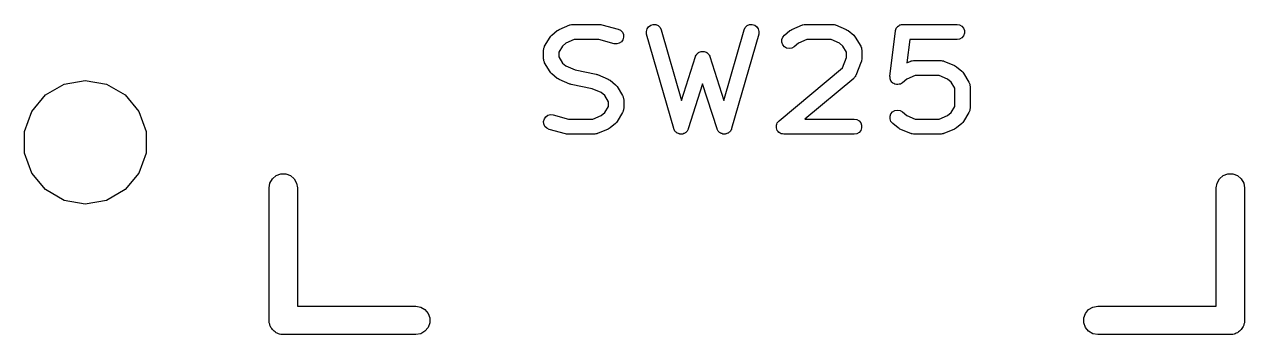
# Model space of a CAD drawing. Extents: x 47 to 330, y -254 to -153.
# Drawn here: x 247.3 to 263.67, y -186.54 to -182.38 of the extents above; entities that cross this region are included whole.
import ezdxf

# ---------------------------------------------------------------- set-up
doc = ezdxf.new("R2010")
doc.units = 0
doc.header["$MEASUREMENT"] = 0
doc.layers.add('BLACK', color=7, linetype='CONTINUOUS')

msp = doc.modelspace()

# ---------------------------------------------------------------- linework, layer by layer
at = {"layer": 'Black'}
for p, q in [((254.473, -182.446), (254.618, -182.386)), ((254.618, -182.386), (254.621, -182.385)), ((254.621, -182.385), (254.623, -182.384)), ((254.623, -182.384), (254.638, -182.381)), ((254.638, -182.381), (254.653, -182.378)), ((254.653, -182.378), (254.655, -182.378)), ((254.655, -182.378), (254.658, -182.378)), ((254.658, -182.378), (255.02, -182.378)), ((255.02, -182.378), (255.034, -182.38)), ((255.034, -182.38), (255.048, -182.382)), ((255.048, -182.382), (255.265, -182.442)), ((255.653, -182.438), (255.673, -182.409)), ((255.673, -182.409), (255.702, -182.388)), ((255.702, -182.388), (255.736, -182.378)), ((255.736, -182.378), (255.771, -182.381)), ((255.771, -182.381), (255.803, -182.395)), ((255.803, -182.395), (255.828, -182.42)), ((255.828, -182.42), (255.844, -182.452)), ((256.955, -182.452), (256.97, -182.42)), ((256.97, -182.42), (256.996, -182.395)), ((256.996, -182.395), (257.028, -182.381)), ((257.028, -182.381), (257.063, -182.378)), ((257.063, -182.378), (257.097, -182.388)), ((257.097, -182.388), (257.125, -182.409)), ((257.125, -182.409), (257.145, -182.438)), ((257.594, -182.446), (257.739, -182.386)), ((257.739, -182.386), (257.741, -182.385)), ((257.741, -182.385), (257.743, -182.384)), ((257.743, -182.384), (257.759, -182.381)), ((257.759, -182.381), (257.773, -182.378)), ((257.773, -182.378), (257.776, -182.378)), ((257.776, -182.378), (257.778, -182.378)), ((257.778, -182.378), (258.141, -182.378)), ((258.141, -182.378), (258.143, -182.378)), ((258.143, -182.378), (258.146, -182.378)), ((258.146, -182.378), (258.161, -182.381)), ((258.161, -182.381), (258.176, -182.384)), ((258.176, -182.384), (258.178, -182.385)), ((258.178, -182.385), (258.18, -182.386)), ((258.18, -182.386), (258.325, -182.446)), ((258.989, -182.448), (258.994, -182.434)), ((258.994, -182.434), (258.995, -182.431)), ((258.995, -182.431), (258.996, -182.429)), ((258.996, -182.429), (259.006, -182.417)), ((259.006, -182.417), (259.015, -182.405)), ((259.015, -182.405), (259.017, -182.404)), ((259.017, -182.404), (259.019, -182.402)), ((259.019, -182.402), (259.032, -182.394)), ((259.032, -182.394), (259.044, -182.386)), ((259.044, -182.386), (259.047, -182.385)), ((259.047, -182.385), (259.05, -182.384)), ((259.05, -182.384), (259.064, -182.381)), ((259.064, -182.381), (259.079, -182.378)), ((259.079, -182.378), (259.082, -182.378)), ((259.082, -182.378), (259.084, -182.378)), ((259.084, -182.378), (259.81, -182.378)), ((259.81, -182.378), (259.845, -182.384)), ((259.845, -182.384), (259.875, -182.402)), ((259.875, -182.402), (259.898, -182.429)), ((259.898, -182.429), (259.91, -182.462)), ((254.28, -182.669), (254.353, -182.548)), ((254.353, -182.548), (254.364, -182.535)), ((254.364, -182.535), (254.375, -182.522)), ((254.375, -182.522), (254.447, -182.462)), ((254.447, -182.462), (254.461, -182.454)), ((254.461, -182.454), (254.473, -182.446)), ((254.678, -182.581), (254.566, -182.628)), ((255.007, -182.581), (254.678, -182.581)), ((255.211, -182.638), (255.007, -182.581)), ((255.265, -182.442), (255.297, -182.457)), ((255.297, -182.457), (255.322, -182.482)), ((255.33, -182.584), (255.309, -182.612)), ((255.322, -182.482), (255.337, -182.515)), ((255.339, -182.55), (255.33, -182.584)), ((255.337, -182.515), (255.339, -182.55)), ((255.645, -182.472), (255.653, -182.438)), ((255.648, -182.507), (255.645, -182.472)), ((256.011, -183.777), (255.648, -182.507)), ((255.844, -182.452), (256.115, -183.399)), ((256.684, -183.399), (256.955, -182.452)), ((257.15, -182.507), (256.787, -183.777)), ((257.145, -182.438), (257.154, -182.472)), ((257.154, -182.472), (257.15, -182.507)), ((257.46, -182.582), (257.473, -182.549)), ((257.46, -182.618), (257.46, -182.582)), ((257.473, -182.549), (257.495, -182.522)), ((257.495, -182.522), (257.568, -182.462)), ((257.568, -182.462), (257.581, -182.454)), ((257.581, -182.454), (257.594, -182.446)), ((257.798, -182.581), (257.686, -182.628)), ((258.121, -182.581), (257.798, -182.581)), ((258.233, -182.628), (258.121, -182.581)), ((258.325, -182.446), (258.338, -182.454)), ((258.338, -182.454), (258.351, -182.462)), ((258.351, -182.462), (258.424, -182.522)), ((258.424, -182.522), (258.435, -182.535)), ((258.435, -182.535), (258.446, -182.548)), ((258.446, -182.548), (258.518, -182.669)), ((258.911, -183.072), (258.984, -182.467)), ((258.984, -182.462), (258.989, -182.448)), ((258.984, -182.465), (258.984, -182.462)), ((258.984, -182.467), (258.984, -182.465)), ((259.175, -182.581), (259.137, -182.892)), ((259.81, -182.581), (259.175, -182.581)), ((259.845, -182.575), (259.81, -182.581)), ((259.875, -182.557), (259.845, -182.575)), ((259.898, -182.53), (259.875, -182.557)), ((259.91, -182.497), (259.898, -182.53)), ((259.91, -182.462), (259.91, -182.497)), ((254.266, -182.721), (254.267, -182.712)), ((254.266, -182.842), (254.266, -182.721)), ((254.267, -182.712), (254.268, -182.702)), ((254.268, -182.702), (254.27, -182.695)), ((254.27, -182.695), (254.272, -182.687)), ((254.272, -182.687), (254.277, -182.678)), ((254.277, -182.678), (254.28, -182.669)), ((254.518, -182.668), (254.469, -182.75)), ((254.469, -182.75), (254.469, -182.814)), ((254.566, -182.628), (254.518, -182.668)), ((255.246, -182.641), (255.211, -182.638)), ((255.28, -182.632), (255.246, -182.641)), ((255.309, -182.612), (255.28, -182.632)), ((256.335, -182.766), (256.345, -182.756)), ((256.345, -182.756), (256.349, -182.755)), ((256.349, -182.755), (256.352, -182.752)), ((256.352, -182.752), (256.365, -182.748)), ((256.365, -182.748), (256.378, -182.743)), ((256.378, -182.743), (256.382, -182.743)), ((256.382, -182.743), (256.386, -182.742)), ((256.386, -182.742), (256.399, -182.742)), ((256.399, -182.742), (256.413, -182.742)), ((256.413, -182.742), (256.417, -182.743)), ((256.417, -182.743), (256.421, -182.743)), ((256.421, -182.743), (256.434, -182.748)), ((256.434, -182.748), (256.447, -182.752)), ((256.447, -182.752), (256.45, -182.755)), ((256.45, -182.755), (256.454, -182.756)), ((256.454, -182.756), (256.464, -182.766)), ((257.472, -182.651), (257.46, -182.618)), ((257.495, -182.678), (257.472, -182.651)), ((257.525, -182.696), (257.495, -182.678)), ((257.56, -182.702), (257.525, -182.696)), ((257.595, -182.696), (257.56, -182.702)), ((257.625, -182.679), (257.595, -182.696)), ((257.686, -182.628), (257.625, -182.679)), ((258.28, -182.668), (258.233, -182.628)), ((258.33, -182.75), (258.28, -182.668)), ((258.33, -182.823), (258.33, -182.75)), ((258.518, -182.669), (258.522, -182.678)), ((258.522, -182.678), (258.527, -182.687)), ((258.527, -182.687), (258.528, -182.695)), ((258.528, -182.695), (258.531, -182.702)), ((258.531, -182.702), (258.531, -182.712)), ((258.531, -182.712), (258.533, -182.721)), ((258.533, -182.721), (258.533, -182.842)), ((254.267, -182.852), (254.266, -182.842)), ((254.268, -182.862), (254.267, -182.852)), ((254.27, -182.869), (254.268, -182.862)), ((254.272, -182.877), (254.27, -182.869)), ((254.277, -182.886), (254.272, -182.877)), ((254.28, -182.895), (254.277, -182.886)), ((254.353, -183.016), (254.28, -182.895)), ((254.469, -182.814), (254.518, -182.896)), ((254.518, -182.896), (254.566, -182.936)), ((256.115, -183.399), (256.303, -182.811)), ((256.303, -182.811), (256.304, -182.808)), ((256.304, -182.808), (256.305, -182.804)), ((256.305, -182.804), (256.313, -182.792)), ((256.313, -182.792), (256.319, -182.78)), ((256.319, -182.78), (256.322, -182.777)), ((256.322, -182.777), (256.324, -182.774)), ((256.324, -182.774), (256.335, -182.766)), ((256.464, -182.766), (256.474, -182.774)), ((256.474, -182.774), (256.477, -182.777)), ((256.477, -182.777), (256.48, -182.78)), ((256.48, -182.78), (256.486, -182.792)), ((256.486, -182.792), (256.493, -182.804)), ((256.493, -182.804), (256.494, -182.808)), ((256.494, -182.808), (256.496, -182.811)), ((256.496, -182.811), (256.684, -183.399)), ((258.274, -182.962), (258.33, -182.823)), ((258.526, -182.88), (258.453, -183.062)), ((258.527, -182.877), (258.526, -182.879)), ((258.526, -182.879), (258.526, -182.88)), ((258.53, -182.861), (258.527, -182.877)), ((258.533, -182.846), (258.53, -182.861)), ((258.533, -182.842), (258.533, -182.844)), ((258.533, -182.844), (258.533, -182.846)), ((259.137, -182.892), (259.19, -182.87)), ((259.19, -182.87), (259.193, -182.869)), ((259.193, -182.869), (259.195, -182.868)), ((259.195, -182.868), (259.21, -182.865)), ((259.21, -182.865), (259.225, -182.862)), ((259.225, -182.862), (259.227, -182.862)), ((259.227, -182.862), (259.23, -182.862)), ((259.23, -182.862), (259.592, -182.862)), ((259.592, -182.862), (259.595, -182.862)), ((259.595, -182.862), (259.597, -182.862)), ((259.597, -182.862), (259.612, -182.865)), ((259.612, -182.865), (259.627, -182.868)), ((259.627, -182.868), (259.629, -182.869)), ((259.629, -182.869), (259.632, -182.87)), ((259.632, -182.87), (259.777, -182.93)), ((254.364, -183.028), (254.353, -183.016)), ((254.375, -183.041), (254.364, -183.028)), ((254.447, -183.102), (254.375, -183.041)), ((254.566, -182.936), (254.688, -182.987)), ((254.688, -182.987), (254.969, -183.045)), ((254.969, -183.045), (254.978, -183.049)), ((254.978, -183.049), (254.987, -183.051)), ((254.987, -183.051), (255.132, -183.111)), ((257.423, -183.671), (258.274, -182.962)), ((258.44, -183.083), (258.434, -183.092)), ((258.447, -183.075), (258.44, -183.083)), ((258.449, -183.068), (258.447, -183.075)), ((258.453, -183.062), (258.449, -183.068)), ((258.912, -183.087), (258.911, -183.072)), ((258.912, -183.102), (258.912, -183.087)), ((259.25, -183.065), (259.138, -183.112)), ((259.572, -183.065), (259.25, -183.065)), ((259.684, -183.112), (259.572, -183.065)), ((259.777, -182.93), (259.789, -182.938)), ((259.789, -182.938), (259.803, -182.946)), ((259.803, -182.946), (259.875, -183.006)), ((259.875, -183.006), (259.886, -183.019)), ((259.886, -183.019), (259.897, -183.032)), ((259.897, -183.032), (259.97, -183.153)), ((247.587, -183.325), (247.837, -183.181)), ((247.837, -183.181), (248.12, -183.131)), ((248.12, -183.131), (248.403, -183.181)), ((248.403, -183.181), (248.653, -183.325)), ((254.461, -183.109), (254.447, -183.102)), ((254.473, -183.118), (254.461, -183.109)), ((254.618, -183.178), (254.473, -183.118)), ((254.628, -183.18), (254.618, -183.178)), ((254.637, -183.184), (254.628, -183.18)), ((254.918, -183.242), (254.637, -183.184)), ((255.04, -183.293), (254.918, -183.242)), ((255.132, -183.111), (255.145, -183.12)), ((255.145, -183.12), (255.158, -183.127)), ((255.158, -183.127), (255.231, -183.188)), ((255.231, -183.188), (255.242, -183.201)), ((255.242, -183.201), (255.253, -183.213)), ((255.253, -183.213), (255.325, -183.334)), ((256.399, -183.176), (256.206, -183.78)), ((256.593, -183.78), (256.399, -183.176)), ((258.424, -183.102), (257.768, -183.648)), ((258.429, -183.096), (258.424, -183.102)), ((258.434, -183.092), (258.429, -183.096)), ((258.913, -183.104), (258.912, -183.102)), ((258.913, -183.107), (258.913, -183.104)), ((258.919, -183.121), (258.913, -183.107)), ((258.924, -183.135), (258.919, -183.121)), ((258.926, -183.137), (258.924, -183.135)), ((258.927, -183.14), (258.926, -183.137)), ((258.937, -183.151), (258.927, -183.14)), ((258.946, -183.162), (258.937, -183.151)), ((258.949, -183.163), (258.946, -183.162)), ((258.951, -183.166), (258.949, -183.163)), ((258.964, -183.172), (258.951, -183.166)), ((258.977, -183.18), (258.964, -183.172)), ((258.98, -183.18), (258.977, -183.18)), ((258.982, -183.182), (258.98, -183.18)), ((258.997, -183.183), (258.982, -183.182)), ((259.012, -183.186), (258.997, -183.183)), ((259.014, -183.185), (259.012, -183.186)), ((259.017, -183.186), (259.014, -183.185)), ((259.032, -183.182), (259.017, -183.186)), ((259.046, -183.18), (259.032, -183.182)), ((259.049, -183.178), (259.046, -183.18)), ((259.052, -183.178), (259.049, -183.178)), ((259.064, -183.17), (259.052, -183.178)), ((259.077, -183.162), (259.064, -183.17)), ((259.138, -183.112), (259.077, -183.162)), ((259.732, -183.151), (259.684, -183.112)), ((259.781, -183.233), (259.732, -183.151)), ((259.781, -183.479), (259.781, -183.233)), ((259.97, -183.153), (259.973, -183.162)), ((259.973, -183.162), (259.978, -183.17)), ((259.978, -183.17), (259.98, -183.178)), ((259.98, -183.178), (259.982, -183.186)), ((259.982, -183.186), (259.983, -183.196)), ((259.983, -183.196), (259.984, -183.205)), ((259.984, -183.205), (259.984, -183.508)), ((247.402, -183.546), (247.587, -183.325)), ((248.653, -183.325), (248.838, -183.546)), ((255.087, -183.333), (255.04, -183.293)), ((255.137, -183.415), (255.087, -183.333)), ((255.137, -183.479), (255.137, -183.415)), ((255.325, -183.334), (255.329, -183.343)), ((255.329, -183.343), (255.334, -183.352)), ((255.334, -183.352), (255.335, -183.36)), ((255.335, -183.36), (255.338, -183.367)), ((255.338, -183.367), (255.338, -183.377)), ((255.338, -183.377), (255.34, -183.387)), ((255.34, -183.387), (255.34, -183.508)), ((247.304, -183.816), (247.402, -183.546)), ((248.838, -183.546), (248.936, -183.816)), ((255.04, -183.601), (255.087, -183.562)), ((255.087, -183.562), (255.137, -183.479)), ((255.325, -183.56), (255.253, -183.681)), ((255.329, -183.551), (255.325, -183.56)), ((255.334, -183.542), (255.329, -183.551)), ((255.335, -183.534), (255.334, -183.542)), ((255.338, -183.527), (255.335, -183.534)), ((255.34, -183.508), (255.338, -183.517)), ((255.338, -183.517), (255.338, -183.527)), ((258.912, -183.611), (258.924, -183.578)), ((258.924, -183.578), (258.946, -183.551)), ((258.946, -183.551), (258.977, -183.533)), ((258.977, -183.533), (259.012, -183.527)), ((259.012, -183.527), (259.046, -183.533)), ((259.046, -183.533), (259.077, -183.551)), ((259.077, -183.551), (259.138, -183.601)), ((259.684, -183.601), (259.732, -183.562)), ((259.732, -183.562), (259.781, -183.479)), ((259.97, -183.56), (259.897, -183.681)), ((259.973, -183.551), (259.97, -183.56)), ((259.978, -183.542), (259.973, -183.551)), ((259.98, -183.534), (259.978, -183.542)), ((259.982, -183.527), (259.98, -183.534)), ((259.983, -183.517), (259.982, -183.527)), ((259.984, -183.508), (259.983, -183.517)), ((254.266, -183.679), (254.276, -183.645)), ((254.269, -183.714), (254.266, -183.679)), ((254.284, -183.747), (254.269, -183.714)), ((254.276, -183.645), (254.296, -183.617)), ((254.296, -183.617), (254.325, -183.597)), ((254.325, -183.597), (254.359, -183.588)), ((254.359, -183.588), (254.394, -183.591)), ((254.394, -183.591), (254.599, -183.648)), ((254.599, -183.648), (254.928, -183.648)), ((254.928, -183.648), (255.04, -183.601)), ((255.231, -183.707), (255.158, -183.767)), ((255.242, -183.694), (255.231, -183.707)), ((255.253, -183.681), (255.242, -183.694)), ((257.388, -183.732), (257.394, -183.715)), ((257.388, -183.749), (257.388, -183.732)), ((257.388, -183.732), (257.388, -183.732)), ((257.388, -183.732), (257.388, -183.732)), ((257.394, -183.715), (257.4, -183.699)), ((257.4, -183.698), (257.411, -183.685)), ((257.4, -183.699), (257.4, -183.698)), ((257.4, -183.699), (257.4, -183.699)), ((257.411, -183.685), (257.423, -183.672)), ((257.423, -183.672), (257.423, -183.671)), ((257.423, -183.672), (257.423, -183.672)), ((257.768, -183.648), (258.431, -183.648)), ((258.431, -183.648), (258.466, -183.654)), ((258.466, -183.654), (258.497, -183.672)), ((258.497, -183.672), (258.519, -183.699)), ((258.519, -183.699), (258.531, -183.732)), ((258.531, -183.732), (258.531, -183.767)), ((258.912, -183.647), (258.912, -183.611)), ((258.924, -183.68), (258.912, -183.647)), ((258.947, -183.707), (258.924, -183.68)), ((259.019, -183.767), (258.947, -183.707)), ((259.138, -183.601), (259.25, -183.648)), ((259.25, -183.648), (259.572, -183.648)), ((259.572, -183.648), (259.684, -183.601)), ((259.875, -183.707), (259.803, -183.767)), ((259.886, -183.694), (259.875, -183.707)), ((259.897, -183.681), (259.886, -183.694)), ((247.304, -184.104), (247.304, -183.816)), ((248.936, -183.816), (248.936, -184.104)), ((254.308, -183.772), (254.284, -183.747)), ((254.34, -183.787), (254.308, -183.772)), ((254.558, -183.847), (254.34, -183.787)), ((254.571, -183.849), (254.558, -183.847)), ((254.585, -183.851), (254.571, -183.849)), ((254.948, -183.851), (254.585, -183.851)), ((254.95, -183.851), (254.948, -183.851)), ((254.953, -183.851), (254.95, -183.851)), ((254.967, -183.848), (254.953, -183.851)), ((254.983, -183.845), (254.967, -183.848)), ((254.985, -183.844), (254.983, -183.845)), ((254.987, -183.843), (254.985, -183.844)), ((255.132, -183.783), (254.987, -183.843)), ((255.145, -183.775), (255.132, -183.783)), ((255.158, -183.767), (255.145, -183.775)), ((256.014, -183.783), (256.011, -183.777)), ((256.015, -183.788), (256.014, -183.783)), ((256.021, -183.798), (256.015, -183.788)), ((256.027, -183.809), (256.021, -183.798)), ((256.031, -183.813), (256.027, -183.809)), ((256.034, -183.818), (256.031, -183.813)), ((256.043, -183.825), (256.034, -183.818)), ((256.052, -183.834), (256.043, -183.825)), ((256.057, -183.836), (256.052, -183.834)), ((256.062, -183.839), (256.057, -183.836)), ((256.073, -183.843), (256.062, -183.839)), ((256.084, -183.848), (256.073, -183.843)), ((256.09, -183.848), (256.084, -183.848)), ((256.095, -183.85), (256.09, -183.848)), ((256.107, -183.85), (256.095, -183.85)), ((256.12, -183.851), (256.107, -183.85)), ((256.125, -183.849), (256.12, -183.851)), ((256.131, -183.849), (256.125, -183.849)), ((256.142, -183.844), (256.131, -183.849)), ((256.153, -183.841), (256.142, -183.844)), ((256.158, -183.838), (256.153, -183.841)), ((256.163, -183.835), (256.158, -183.838)), ((256.172, -183.827), (256.163, -183.835)), ((256.182, -183.82), (256.172, -183.827)), ((256.185, -183.816), (256.182, -183.82)), ((256.189, -183.812), (256.185, -183.816)), ((256.195, -183.801), (256.189, -183.812)), ((256.202, -183.791), (256.195, -183.801)), ((256.203, -183.785), (256.202, -183.791)), ((256.206, -183.78), (256.203, -183.785)), ((256.595, -183.785), (256.593, -183.78)), ((256.597, -183.791), (256.595, -183.785)), ((256.604, -183.801), (256.597, -183.791)), ((256.609, -183.812), (256.604, -183.801)), ((256.613, -183.816), (256.609, -183.812)), ((256.617, -183.82), (256.613, -183.816)), ((256.626, -183.827), (256.617, -183.82)), ((256.635, -183.835), (256.626, -183.827)), ((256.641, -183.838), (256.635, -183.835)), ((256.645, -183.841), (256.641, -183.838)), ((256.657, -183.844), (256.645, -183.841)), ((256.668, -183.849), (256.657, -183.844)), ((256.674, -183.849), (256.668, -183.849)), ((256.679, -183.851), (256.674, -183.849)), ((256.691, -183.85), (256.679, -183.851)), ((256.703, -183.85), (256.691, -183.85)), ((256.709, -183.848), (256.703, -183.85)), ((256.714, -183.848), (256.709, -183.848)), ((256.725, -183.843), (256.714, -183.848)), ((256.737, -183.839), (256.725, -183.843)), ((256.741, -183.836), (256.737, -183.839)), ((256.746, -183.834), (256.741, -183.836)), ((256.755, -183.825), (256.746, -183.834)), ((256.765, -183.818), (256.755, -183.825)), ((256.768, -183.813), (256.765, -183.818)), ((256.772, -183.809), (256.768, -183.813)), ((256.777, -183.798), (256.772, -183.809)), ((256.784, -183.788), (256.777, -183.798)), ((256.785, -183.783), (256.784, -183.788)), ((256.787, -183.777), (256.785, -183.783)), ((257.388, -183.767), (257.388, -183.749)), ((257.394, -183.784), (257.388, -183.767)), ((257.388, -183.767), (257.388, -183.767)), ((257.388, -183.767), (257.388, -183.767)), ((257.4, -183.8), (257.394, -183.784)), ((257.411, -183.814), (257.4, -183.8)), ((257.4, -183.8), (257.4, -183.8)), ((257.4, -183.8), (257.4, -183.8)), ((257.422, -183.827), (257.411, -183.814)), ((257.423, -183.827), (257.422, -183.827)), ((257.422, -183.827), (257.422, -183.827)), ((257.438, -183.836), (257.423, -183.827)), ((257.453, -183.845), (257.438, -183.836)), ((257.47, -183.848), (257.453, -183.845)), ((257.453, -183.845), (257.453, -183.845)), ((257.453, -183.845), (257.453, -183.845)), ((257.488, -183.851), (257.47, -183.848)), ((258.431, -183.851), (257.488, -183.851)), ((257.488, -183.851), (257.488, -183.851)), ((257.488, -183.851), (257.488, -183.851)), ((258.466, -183.845), (258.431, -183.851)), ((258.497, -183.827), (258.466, -183.845)), ((258.519, -183.8), (258.497, -183.827)), ((258.531, -183.767), (258.519, -183.8)), ((259.033, -183.775), (259.019, -183.767)), ((259.045, -183.783), (259.033, -183.775)), ((259.19, -183.843), (259.045, -183.783)), ((259.193, -183.844), (259.19, -183.843)), ((259.195, -183.845), (259.193, -183.844)), ((259.21, -183.848), (259.195, -183.845)), ((259.225, -183.851), (259.21, -183.848)), ((259.227, -183.851), (259.225, -183.851)), ((259.23, -183.851), (259.227, -183.851)), ((259.592, -183.851), (259.23, -183.851)), ((259.595, -183.851), (259.592, -183.851)), ((259.597, -183.851), (259.595, -183.851)), ((259.612, -183.848), (259.597, -183.851)), ((259.627, -183.845), (259.612, -183.848)), ((259.629, -183.844), (259.627, -183.845)), ((259.632, -183.843), (259.629, -183.844)), ((259.777, -183.783), (259.632, -183.843)), ((259.789, -183.775), (259.777, -183.783)), ((259.803, -183.767), (259.789, -183.775)), ((247.402, -184.374), (247.304, -184.104)), ((248.936, -184.104), (248.838, -184.374)), ((247.587, -184.595), (247.402, -184.374)), ((248.838, -184.374), (248.653, -184.595)), ((250.68, -184.407), (250.742, -184.384)), ((250.742, -184.384), (250.808, -184.384)), ((250.808, -184.384), (250.87, -184.407)), ((263.38, -184.407), (263.442, -184.384)), ((263.442, -184.384), (263.508, -184.384)), ((263.508, -184.384), (263.57, -184.407)), ((250.584, -184.572), (250.596, -184.507)), ((250.596, -184.507), (250.629, -184.45)), ((250.629, -184.45), (250.68, -184.407)), ((250.87, -184.407), (250.921, -184.45)), ((250.921, -184.45), (250.954, -184.507)), ((250.954, -184.507), (250.965, -184.572)), ((263.284, -184.572), (263.296, -184.507)), ((263.296, -184.507), (263.329, -184.45)), ((263.329, -184.45), (263.38, -184.407)), ((263.57, -184.407), (263.621, -184.45)), ((263.621, -184.45), (263.654, -184.507)), ((263.654, -184.507), (263.666, -184.572)), ((247.837, -184.739), (247.587, -184.595)), ((248.653, -184.595), (248.403, -184.739)), ((250.584, -186.35), (250.584, -184.572)), ((250.965, -184.572), (250.965, -186.159)), ((263.284, -186.159), (263.284, -184.572)), ((263.666, -184.572), (263.666, -186.35)), ((248.12, -184.789), (247.837, -184.739)), ((248.403, -184.739), (248.12, -184.789)), ((250.965, -186.159), (252.553, -186.159)), ((252.553, -186.159), (252.618, -186.171)), ((252.618, -186.171), (252.675, -186.204)), ((261.575, -186.204), (261.632, -186.171)), ((261.632, -186.171), (261.697, -186.159)), ((261.697, -186.159), (263.284, -186.159)), ((250.587, -186.366), (250.584, -186.35)), ((252.675, -186.204), (252.718, -186.255)), ((252.718, -186.255), (252.741, -186.317)), ((252.741, -186.317), (252.741, -186.383)), ((261.509, -186.317), (261.532, -186.255)), ((261.509, -186.383), (261.509, -186.317)), ((261.532, -186.255), (261.575, -186.204)), ((263.666, -186.35), (263.663, -186.366)), ((250.587, -186.383), (250.587, -186.366)), ((250.593, -186.399), (250.587, -186.383)), ((250.596, -186.415), (250.593, -186.399)), ((250.604, -186.43), (250.596, -186.415)), ((250.61, -186.445), (250.604, -186.43)), ((250.621, -186.458), (250.61, -186.445)), ((250.629, -186.472), (250.621, -186.458)), ((250.642, -186.483), (250.629, -186.472)), ((250.653, -186.496), (250.642, -186.483)), ((250.667, -186.504), (250.653, -186.496)), ((250.68, -186.515), (250.667, -186.504)), ((250.695, -186.521), (250.68, -186.515)), ((250.71, -186.529), (250.695, -186.521)), ((252.675, -186.496), (252.618, -186.529)), ((252.718, -186.445), (252.675, -186.496)), ((252.741, -186.383), (252.718, -186.445)), ((261.532, -186.445), (261.509, -186.383)), ((261.575, -186.496), (261.532, -186.445)), ((261.632, -186.529), (261.575, -186.496)), ((263.555, -186.521), (263.54, -186.529)), ((263.57, -186.515), (263.555, -186.521)), ((263.583, -186.504), (263.57, -186.515)), ((263.597, -186.496), (263.583, -186.504)), ((263.608, -186.483), (263.597, -186.496)), ((263.621, -186.472), (263.608, -186.483)), ((263.629, -186.458), (263.621, -186.472)), ((263.64, -186.445), (263.629, -186.458)), ((263.646, -186.43), (263.64, -186.445)), ((263.654, -186.415), (263.646, -186.43)), ((263.657, -186.399), (263.654, -186.415)), ((263.663, -186.383), (263.657, -186.399)), ((263.663, -186.366), (263.663, -186.383)), ((250.726, -186.532), (250.71, -186.529)), ((250.742, -186.538), (250.726, -186.532)), ((250.759, -186.538), (250.742, -186.538)), ((250.775, -186.54), (250.759, -186.538)), ((252.553, -186.54), (250.775, -186.54)), ((252.618, -186.529), (252.553, -186.54)), ((261.697, -186.54), (261.632, -186.529)), ((263.475, -186.54), (261.697, -186.54)), ((263.491, -186.538), (263.475, -186.54)), ((263.508, -186.538), (263.491, -186.538)), ((263.524, -186.532), (263.508, -186.538)), ((263.54, -186.529), (263.524, -186.532))]:
    msp.add_line(p, q, dxfattribs=at)

doc.saveas('drawing.dxf')
